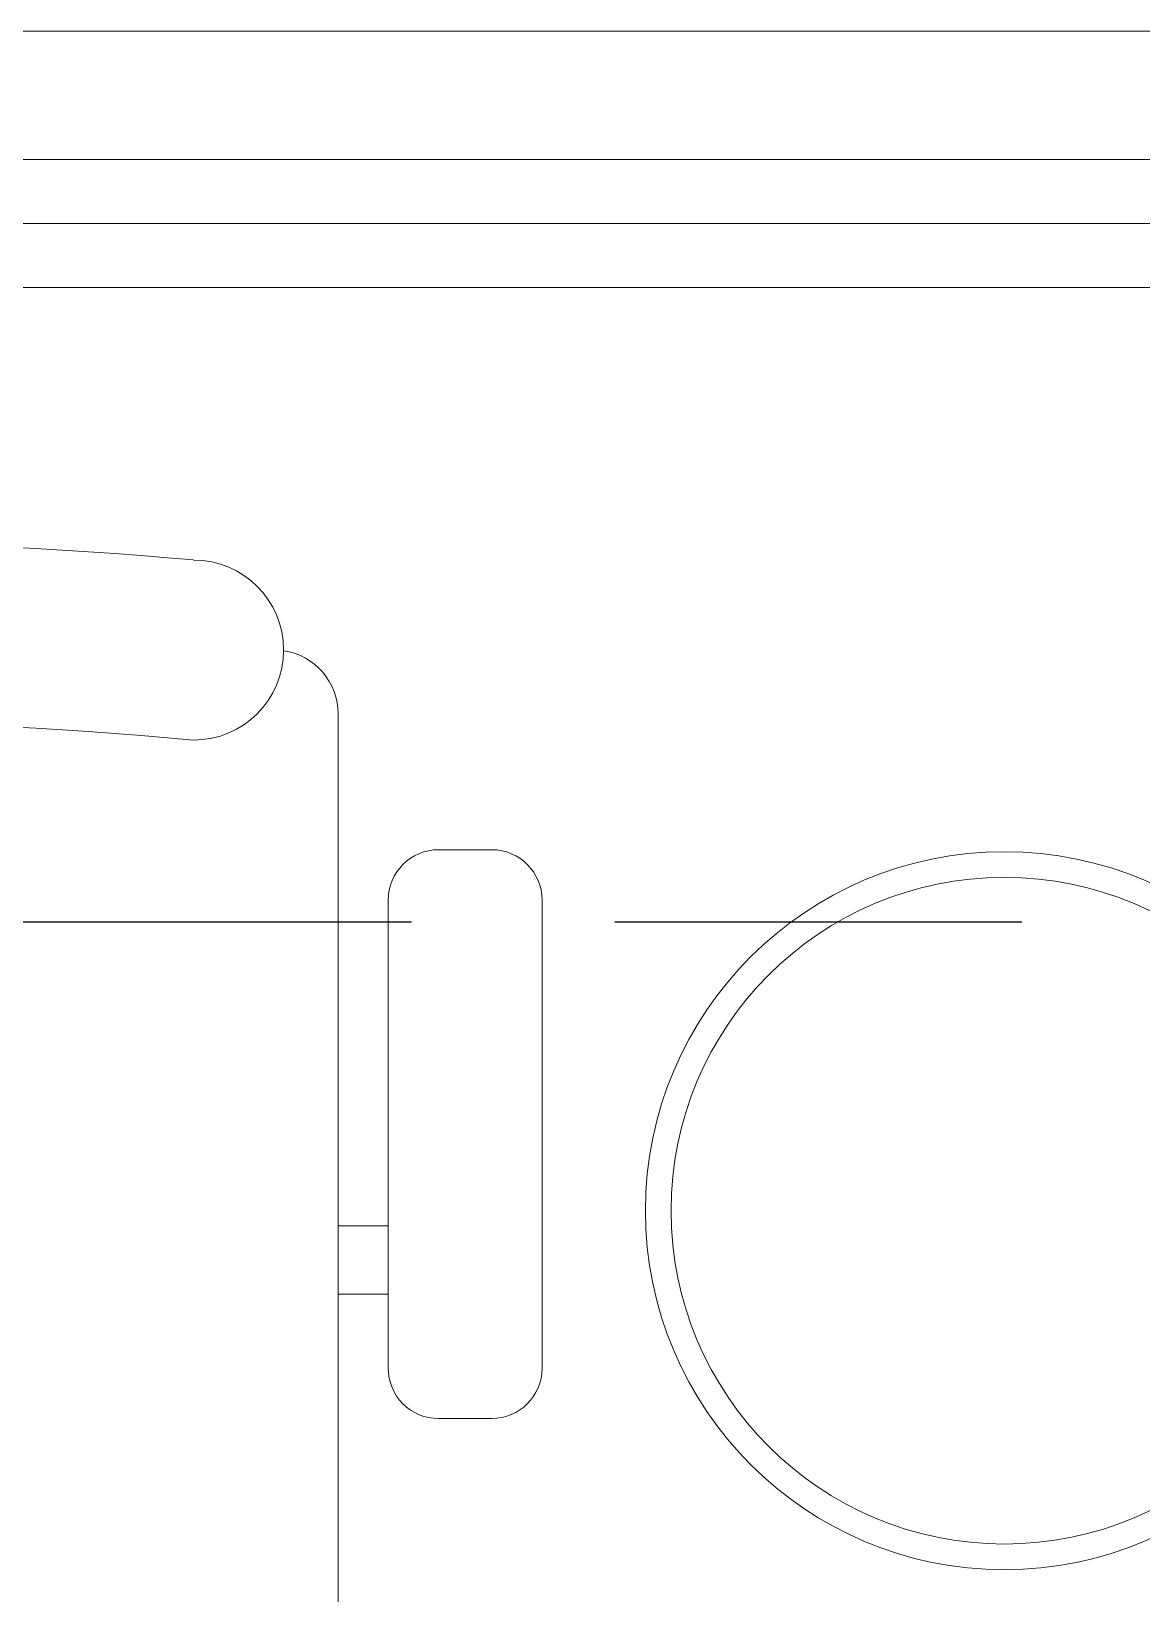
# Model space of a CAD drawing. Header units: inches. Extents: x -12418 to 57169, y -29325 to 19878.
# Drawn here: x 40514 to 40947, y -3357 to -2747 of the extents above; entities that cross this region are included whole.
import ezdxf

# ---------------------------------------------------------------- set-up
doc = ezdxf.new("R2010")
doc.units = ezdxf.units.IN
doc.header["$LTSCALE"] = 25
doc.header["$MEASUREMENT"] = 0
doc.linetypes.add('DASHDOT', pattern=[25.4, 12.7, -6.35, 0, -6.35])
doc.linetypes.add('HIDDEN', pattern=[9.525, 6.35, -3.175])
doc.layers.get('0').update_dxf_attribs({"color": 8})
for name, color, linetype, lineweight in [('00-Ground Floor$0$Aluminum', 251, 'Continuous', 5), ('00-Ground Floor$0$LOADING', 253, 'Continuous', 5), ('00-Ground Floor$0$Walls', 251, 'Continuous', 5), ('E-LITE-CLNG-CNDT', 6, 'DASHDOT', 35), ('E-POWR-FLOR-CNDT', 6, 'HIDDEN', 25)]:
    doc.layers.add(name, color=color, linetype=linetype, lineweight=lineweight)

# ---------------------------------------------------------------- blocks, each defined once
blk = doc.blocks.new('00-Ground Floor$0$WM00001-P')
at = {"layer": '00-Ground Floor$0$LOADING'}
for radius in [0.14, 0.13]:
    blk.add_circle((0, 0), radius, dxfattribs=at)
blk = doc.blocks.new('00-Ground Floor$0$GF21018-P')
at = {"color": 0}
for p, q in [((-0.2207, 0.47563), (-0.2207, 0.0675)), ((-0.2806, 0.34221), (-0.25983, 0.34221)), ((-0.30021, 0.32259), (-0.30021, 0.14)), ((-0.24021, 0.32259), (-0.24021, 0.14)), ((-0.24021, 0.29372), (-0.2207, 0.29372)), ((-0.24021, 0.26708), (-0.2207, 0.26708)), ((-0.2806, 0.12039), (-0.25983, 0.12039))]:
    blk.add_line(p, q, dxfattribs=at)
for centre, radius, start, end in [((-0.2806, 0.32259), 0.01962, 90, 180), ((-0.25983, 0.32259), 0.01962, 360, 90), ((-0.2806, 0.14), 0.01962, 180, 270), ((-0.25983, 0.14), 0.01962, 270, 360), ((-0.16429, 0.0425), 0.03511, 90, 270), ((0, 1.84674), 1.77674, 264.69456, 275.30527), ((-0.1957, 0.0675), 0.025, 180, 261.47208), ((0, 1.83136), 1.83136, 264.85322, 275.14698)]:
    blk.add_arc(centre, radius, start, end, dxfattribs=at)
blk = doc.blocks.new('00-Ground Floor$0$A$C37be4daf')
at = {"layer": '00-Ground Floor$0$Aluminum'}
for p, q in [((1416.01, 598.24), (216.01, 598.24)), ((291.01, 573.24), (1341.01, 573.24)), ((1391.01, 548.24), (241.01, 548.24)), ((1416.01, 498.24), (216.01, 498.24))]:
    blk.add_line(p, q, dxfattribs=at)
blk = doc.blocks.new('00-Ground Floor')
at = {"layer": '00-Ground Floor$0$Walls'}
for p, q in [((37849.51, -2747.43, 0), (49047.93, -2747.43, 0)), ((37949.51, -2847.43, 0), (41699.05, -2847.43, 0))]:
    blk.add_line(p, q, dxfattribs=at)
at = {"rotation": 180}
blk.add_blockref('00-Ground Floor$0$A$C37be4daf', (41610.23, -2249.19, 0), dxfattribs=at)
at = {"layer": '00-Ground Floor$0$LOADING', "extrusion": (2.24021e-05, 7.77426e-06, 1), "xscale": 1000, "yscale": 1000, "zscale": 1000, "rotation": 179.9985892349695}
blk.add_blockref('00-Ground Floor$0$GF21018-P', (40412.93, -2946.25, 0.86), dxfattribs=at)
at = {"layer": '00-Ground Floor$0$LOADING', "extrusion": (-2.24019e-05, -2.3453e-18, -1), "xscale": -1000, "yscale": 1000, "zscale": 1000, "rotation": 179.9999999999996}
blk.add_blockref('00-Ground Floor$0$WM00001-P', (-40893.5, -3207.41, -0.89), dxfattribs=at)

msp = doc.modelspace()

# ---------------------------------------------------------------- linework, layer by layer
at = {"layer": 'E-POWR-FLOR-CNDT'}
msp.add_lwpolyline([(41575.3, -3608.02), (41451.56, -3484.28), (41451.56, -3169.91, 0.414214), (41376.56, -3094.91), (39844.17, -3094.91), (39720.42, -2971.17)], format="xyb", dxfattribs=at)

# ---------------------------------------------------------------- block references
at = {"layer": 'E-LITE-CLNG-CNDT'}
msp.add_blockref('00-Ground Floor', (0, 0), dxfattribs=at)

doc.saveas('drawing.dxf')
